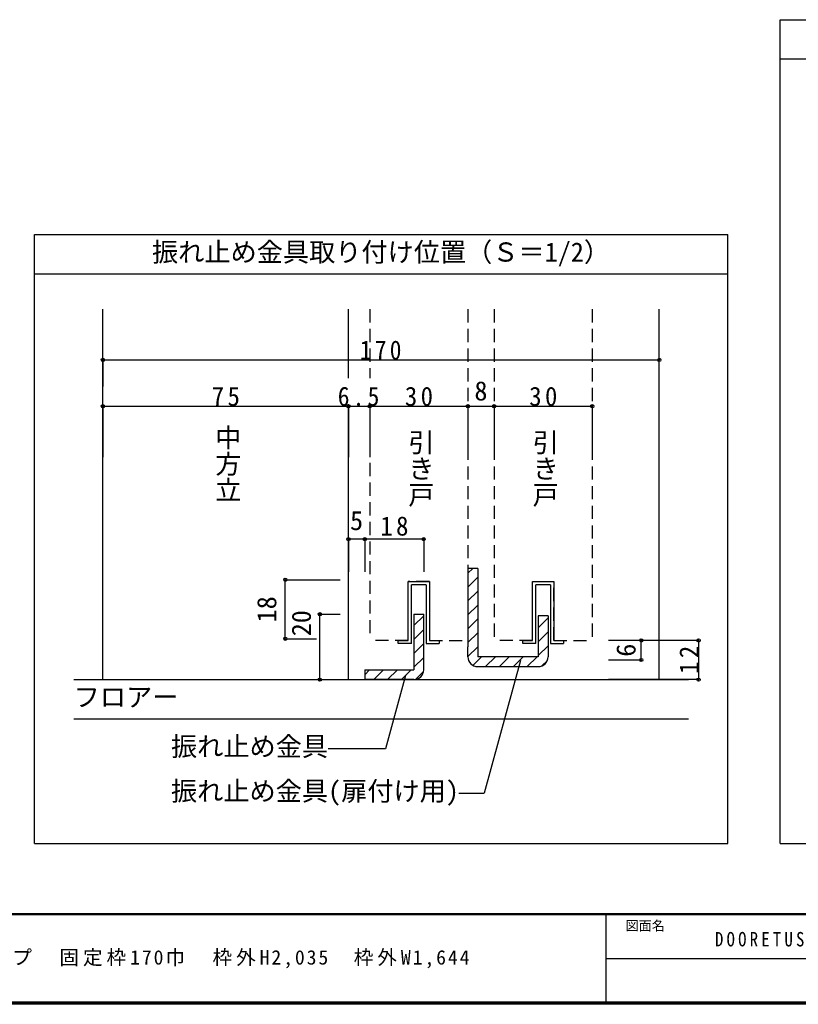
# Model space of a CAD drawing. Units: millimetres at full size, sheet at 1:5, with parts at other scales. Extents: x -973 to 977, y -718 to 696.
# Drawn here: x -446 to 149, y -701 to 51 of the extents above; entities that cross this region are included whole.
import ezdxf
from ezdxf.enums import TextEntityAlignment as Align

# ---------------------------------------------------------------- set-up
doc = ezdxf.new("R2010")
doc.units = ezdxf.units.MM
doc.header["$LTSCALE"] = 5
doc.header["$PDMODE"] = 32
doc.header["$PDSIZE"] = 2.5
doc.linetypes.add('DASHED2', pattern=[3, 2, -1])
for name, color, linetype in [('0-A_文字', 7, 'Continuous'), ('1-3_仕上げ', 2, 'Continuous'), ('1-4_枠', 3, 'Continuous'), ('1-6_扉', 7, 'DASHED2'), ('1-7_金物', 7, 'Continuous'), ('1-A_文字', 7, 'Continuous'), ('1-B_寸法', 7, 'Continuous'), ('1-C_ハッチ', 4, 'Continuous'), ('F-0_補助線', 7, 'Continuous'), ('F-1_枠', 6, 'Continuous'), ('F-A_文字', 7, 'Continuous')]:
    doc.layers.add(name, color=color, linetype=linetype)
doc.styles.add('@ＭＳ ゴシック', font='')
doc.styles.add('ＭＳ ゴシック', font='')
doc.styles.get('@ＭＳ ゴシック').set_extended_font_data('@MS Gothic')
doc.styles.get('ＭＳ ゴシック').set_extended_font_data('MS Gothic')

msp = doc.modelspace()

# ---------------------------------------------------------------- linework, layer by layer
at = {"layer": '0-A_文字', "color": 3}
for p, q in [((134.831, 20.992), (880.255, 20.992)), ((-434.949, -578.141), (-434.949, -113.141)), ((-434.949, -113.141), (94.831, -113.141)), ((94.831, -578.141), (94.831, -113.141)), ((-434.949, -143.141), (94.831, -143.141)), ((-434.949, -578.141), (94.831, -578.141)), ((134.831, -578.141), (880.255, -578.141))]:
    msp.add_line(p, q, dxfattribs=at)
msp.add_lwpolyline([(134.831, -578.141), (134.831, 50.992), (880.255, 50.992)], dxfattribs=at)
at = {"layer": '1-3_仕上げ'}
for p, q in [((-404.929, -452.94), (64.811, -452.94)), ((-404.929, -482.94), (64.811, -482.94))]:
    msp.add_line(p, q, dxfattribs=at)
at = {"layer": '1-4_枠'}
for p, q in [((-382.559, -452.94), (-382.559, -170.164)), ((-195.059, -222.658), (-195.059, -170.164)), ((42.441, -452.94), (42.441, -170.164)), ((-195.059, -452.94), (-195.059, -242.484))]:
    msp.add_line(p, q, dxfattribs=at)
at = {"layer": '1-6_扉'}
for p, q in [((-178.809, -170.164), (-178.809, -222.658)), ((-103.809, -170.164), (-103.809, -421.69)), ((-83.809, -170.164), (-83.809, -421.69)), ((-8.809, -170.164), (-8.809, -421.69)), ((-178.809, -242.484), (-178.809, -421.69)), ((-149.434, -422.94), (-149.434, -377.94)), ((-133.184, -377.94), (-149.434, -377.94)), ((-133.184, -377.94), (-133.184, -422.94)), ((-38.184, -422.94), (-38.184, -377.94)), ((-149.434, -422.94), (-178.809, -422.94)), ((-133.184, -422.94), (-103.807, -422.94)), ((-54.434, -422.94), (-83.807, -422.94)), ((-38.184, -422.94), (-8.809, -422.94))]:
    msp.add_line(p, q, dxfattribs=at)
msp.add_lwpolyline([(-54.434, -422.94), (-54.434, -377.94), (-38.184, -377.94)], dxfattribs=at)
at = {"layer": '1-7_金物', "color": 3}
for p, q in [((-96.307, -367.94), (-103.807, -367.94)), ((-103.807, -367.94), (-103.807, -427.94)), ((-96.307, -367.94), (-96.307, -435.44)), ((-145.059, -402.94), (-137.559, -402.94)), ((-145.059, -402.94), (-145.059, -445.44)), ((-137.559, -445.44), (-137.559, -402.94)), ((-42.557, -404.191), (-50.057, -404.191)), ((-50.057, -404.191), (-50.057, -435.44)), ((-42.557, -404.191), (-42.557, -435.44)), ((-103.807, -435.44), (-103.807, -427.94)), ((-50.057, -435.44), (-96.307, -435.44)), ((-96.307, -442.94), (-50.055, -442.94)), ((-182.559, -445.44), (-182.559, -452.94)), ((-182.559, -445.44), (-145.059, -445.44)), ((-145.059, -452.94), (-182.559, -452.94))]:
    msp.add_line(p, q, dxfattribs=at)
at = {"layer": '1-7_金物'}
for p, q in [((-149.434, -422.94), (-149.434, -377.94)), ((-149.434, -377.94), (-133.184, -377.94)), ((-146.934, -425.44), (-146.934, -380.44)), ((-135.684, -380.44), (-146.934, -380.44)), ((-135.684, -380.44), (-135.684, -425.44)), ((-133.184, -377.94), (-133.184, -422.94)), ((-54.434, -422.94), (-54.434, -377.94)), ((-54.434, -377.94), (-38.184, -377.94)), ((-51.934, -425.44), (-51.934, -380.44)), ((-40.684, -380.44), (-51.934, -380.44)), ((-40.684, -380.44), (-40.684, -425.44)), ((-38.184, -377.94), (-38.184, -422.94)), ((-156.934, -422.94), (-149.434, -422.94)), ((-156.934, -425.44), (-156.934, -422.94)), ((-146.934, -425.44), (-156.934, -425.44)), ((-135.684, -425.44), (-125.684, -425.44)), ((-133.184, -422.94), (-125.684, -422.94)), ((-125.684, -422.94), (-125.684, -425.44)), ((-61.934, -422.94), (-54.434, -422.94)), ((-61.934, -425.44), (-61.934, -422.94)), ((-51.934, -425.44), (-61.934, -425.44)), ((-40.684, -425.44), (-30.684, -425.44)), ((-38.184, -422.94), (-30.684, -422.94)), ((-30.684, -422.94), (-30.684, -425.44))]:
    msp.add_line(p, q, dxfattribs=at)
at = {"layer": '1-7_金物', "color": 4}
for p, q in [((-145.059, -411.646), (-137.559, -404.146)), ((-145.059, -422.252), (-137.559, -414.752)), ((-145.059, -432.859), (-137.559, -425.359)), ((-145.059, -443.466), (-137.559, -435.966)), ((-182.559, -449.146), (-178.853, -445.44)), ((-175.746, -452.94), (-168.246, -445.44)), ((-165.14, -452.94), (-157.64, -445.44)), ((-154.533, -452.94), (-147.033, -445.44)), ((-143.824, -452.838), (-137.659, -446.672))]:
    msp.add_line(p, q, dxfattribs=at)
at = {"layer": '1-7_金物', "color": 3}
for centre, start, end in [((-96.307, -435.44), 180, 270), ((-50.055, -435.44), 270, 0), ((-145.059, -445.44), 270, 0)]:
    msp.add_arc(centre, 7.5, start, end, dxfattribs=at)
at = {"layer": '1-A_文字'}
for p in [(-63.68, -438.359), (-110.588, -539.707)]:
    msp.add_line(p, (-91.288, -539.707), dxfattribs=at)
msp.add_lwpolyline([(-151.422, -449.728), (-166.658, -505.659), (-210.588, -505.659)], dxfattribs=at)
at = {"layer": '1-B_寸法', "color": 4}
for p, q in [((-382.559, -208.809), (42.441, -208.809)), ((-382.559, -208.809), (-382.559, -229.15)), ((-382.559, -244.15), (-195.059, -244.15)), ((-382.559, -244.15), (-382.559, -283.05)), ((-195.059, -244.15), (-178.809, -244.15)), ((-195.059, -244.15), (-195.059, -283.05)), ((-178.809, -244.15), (-103.809, -244.15)), ((-178.809, -244.15), (-178.809, -283.05)), ((-103.809, -244.15), (-83.809, -244.15)), ((-103.809, -244.15), (-103.809, -283.05)), ((-83.809, -244.15), (-8.809, -244.15)), ((-83.809, -244.15), (-83.809, -283.05)), ((-8.809, -244.15), (-8.809, -283.05)), ((-182.559, -345.665), (-195.059, -345.665)), ((-195.059, -345.665), (-195.059, -370.665)), ((-137.559, -345.665), (-182.559, -345.665)), ((-182.559, -345.665), (-182.559, -370.665)), ((-137.559, -345.665), (-137.559, -370.665)), ((-243.255, -376.69), (-201.309, -376.69)), ((-243.255, -421.69), (-243.255, -376.69)), ((-216.839, -452.94), (-216.839, -402.94)), ((-216.839, -402.94), (-201.309, -402.94)), ((-243.255, -421.69), (-219.475, -421.69)), ((72.441, -422.94), (3.691, -422.94)), ((28.691, -437.94), (28.691, -422.94)), ((72.441, -422.94), (72.441, -452.94)), ((28.691, -437.94), (3.691, -437.94)), ((-216.839, -452.94), (-201.309, -452.94)), ((72.441, -452.94), (3.691, -452.94))]:
    msp.add_line(p, q, dxfattribs=at)
at = {"layer": '1-B_寸法'}
for p in [(-382.559, -208.809), (42.441, -208.809), (-382.559, -244.15), (-195.059, -244.15), (-178.809, -244.15), (-103.809, -244.15), (-83.809, -244.15), (-8.809, -244.15), (-195.059, -345.665), (-182.559, -345.665), (-137.559, -345.665), (-243.255, -376.69), (-216.839, -402.94), (-243.255, -421.69), (28.691, -422.94), (72.441, -422.94), (28.691, -437.94), (-216.839, -452.94), (72.441, -452.94)]:
    msp.add_point(p, dxfattribs=at)
at = {"layer": '1-C_ハッチ'}
for p, q in [((-103.807, -371.65), (-100.097, -367.94)), ((-103.807, -382.256), (-96.307, -374.756)), ((-103.807, -392.863), (-96.307, -385.363)), ((-103.807, -403.47), (-96.307, -395.97)), ((-50.057, -413.359), (-42.557, -405.859)), ((-103.807, -414.076), (-96.307, -406.576)), ((-103.807, -424.683), (-96.307, -417.183)), ((-50.057, -423.966), (-42.557, -416.466)), ((-103.807, -435.289), (-96.307, -427.789)), ((-50.057, -434.572), (-42.557, -427.072)), ((-99.922, -442.011), (-93.351, -435.44)), ((-90.244, -442.94), (-82.744, -435.44)), ((-79.638, -442.94), (-72.138, -435.44)), ((-69.031, -442.94), (-61.531, -435.44)), ((-58.424, -442.94), (-50.924, -435.44)), ((-47.289, -442.411), (-43.084, -438.206))]:
    msp.add_line(p, q, dxfattribs=at)
at = {"layer": 'F-1_枠'}
for p, q in [((976.653, -631.667), (-973.347, -631.667)), ((976.653, -632.5), (-973.347, -632.5)), ((1.653, -632.5), (1.653, -699.167)), ((1.653, -665.833), (974.986, -665.834)), ((976.653, -699.167), (-973.347, -699.167)), ((976.653, -700), (-973.347, -700)), ((976.653, -700.833), (-973.347, -700.833))]:
    msp.add_line(p, q, dxfattribs=at)

# ---------------------------------------------------------------- texts
at = {"layer": '0-A_文字', "style": 'ＭＳ ゴシック'}
msp.add_text('振れ止め金具取り付け位置（Ｓ＝1/2）', height=14.66, dxfattribs=at).set_placement((-345.059, -138.141), align=Align.BOTTOM_LEFT)
at = {"layer": '1-A_文字', "style": '@ＭＳ ゴシック'}
for s, p in [('中方立', (-298.809, -258.001)), ('引き戸', (-151.309, -261.65)), ('引き戸', (-56.309, -261.65))]:
    msp.add_text(s, height=14.66, rotation=270, dxfattribs=at).set_placement(p, align=Align.BOTTOM_LEFT)
at = {"layer": '1-A_文字', "style": 'ＭＳ ゴシック'}
for s, p in [('フロアー', (-404.929, -477.94)), ('振れ止め金具', (-330.588, -515.659)), ('振れ止め金具(扉付け用)', (-330.588, -549.707))]:
    msp.add_text(s, height=14.66, dxfattribs=at).set_placement(p, align=Align.BOTTOM_LEFT)
at = {"layer": '1-B_寸法', "style": 'ＭＳ ゴシック'}
for s, p in [('8', (-98.809, -244.15)), ('5', (-193.809, -343.165))]:
    msp.add_text(s, height=14.66, dxfattribs=at).set_placement(p, align=Align.BOTTOM_LEFT)
for s, p in [('18', (-245.755, -409.19)), ('20', (-219.339, -419.815)), ('6', (28.691, -435.44))]:
    msp.add_text(s, height=14.66, rotation=90, dxfattribs=at).set_placement(p, align=Align.BOTTOM_LEFT)
at = {"layer": '1-B_寸法', "char_height": 14.66, "attachment_point": 7, "style": 'ＭＳ ゴシック'}
for s, insert in [('\\T1.27;\\W0.9;170', (-186.309, -208.809)), ('\\T1.27;\\W0.95;75', (-299.434, -244.15)), ('\\T1.27;\\W0.9;6.5', (-203.184, -244.15)), ('\\T1.27;\\W0.95;30', (-151.934, -244.15)), ('\\T1.27;\\W0.95;30', (-56.934, -244.15)), ('\\T1.27;\\W0.95;18', (-170.684, -343.165))]:
    msp.add_mtext(s, dxfattribs=dict(at, insert=insert))
at = {"layer": '1-B_寸法', "insert": (72.441, -448.565), "char_height": 14.66, "attachment_point": 7, "rotation": 90, "style": 'ＭＳ ゴシック'}
msp.add_mtext('\\T1.27;\\W0.95;12', dxfattribs=at)
at = {"layer": 'F-0_補助線', "insert": (84.986, -656.798), "char_height": 11, "attachment_point": 7, "style": 'ＭＳ ゴシック'}
msp.add_mtext('\\T1.39;\\W0.85;DOORETUS', dxfattribs=at)
at = {"layer": 'F-A_文字', "style": 'ＭＳ ゴシック'}
msp.add_text('図面名', height=7.331, dxfattribs=at).set_placement((16.653, -646.667), align=Align.BOTTOM_LEFT)
at = {"layer": 'F-A_文字', "insert": (-847.938, -673.333), "char_height": 11, "attachment_point": 7, "style": 'ＭＳ ゴシック'}
msp.add_mtext('\\T1.2;ドレタス\u3000２枚連動シンクロ引き戸\u3000上吊りタイプ\u3000固定枠170巾\u3000枠外H2,035\u3000枠外W1,644', dxfattribs=at)

doc.saveas('drawing.dxf')
